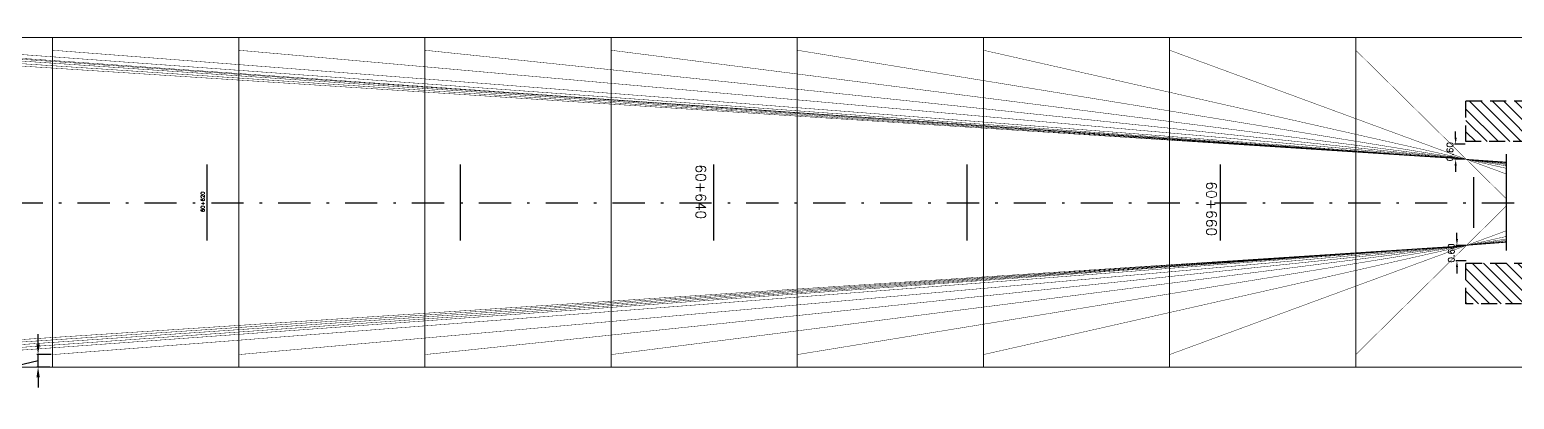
# Model space of a CAD drawing. Header units: metres. Extents: x 1080594 to 1081411, y 976871 to 977162.
# Drawn here: x 1080686.8 to 1080745.4, y 976940.4 to 976955 of the extents above; entities that cross this region are included whole.
import ezdxf
from ezdxf.enums import TextEntityAlignment as Align

# ---------------------------------------------------------------- set-up
doc = ezdxf.new("R2010")
doc.units = ezdxf.units.M
doc.header["$LTSCALE"] = 25.4
doc.linetypes.add('DASHDOT', pattern=[1, 0.5, -0.25, 0, -0.25])
doc.linetypes.add('HIDDEN', pattern=[0.375, 0.25, -0.125])
for name, color, linetype, lineweight in [('BORDEPUENTE', 4, 'Continuous', 15), ('COTA', 1, 'Continuous', 30), ('OTROS', 8, 'Continuous', 5), ('R80', 3, 'Continuous', 30), ('TIRANTE', 170, 'Continuous', 30)]:
    doc.layers.add(name, color=color, linetype=linetype, lineweight=lineweight)
for name, color, linetype in [('DGEO_S3E1_NUEV_STALBL', 7, 'Continuous'), ('dgeo_s3e1_nuevSTALBL', 7, 'Continuous'), ('EJE PUENTE', 41, 'DASHDOT'), ('HATCH', 9, 'Continuous'), ('PROYCOL', 12, 'HIDDEN')]:
    doc.layers.add(name, color=color, linetype=linetype)
doc.styles.add('romans', font='romans.shx')
doc.dimstyles.new('Copy 125', dxfattribs={"dimtxt": 0.25, "dimasz": 0.25, "dimexe": 0.05, "dimexo": 0.05, "dimgap": 0.1, "dimtad": 1, "dimzin": 0, "dimdsep": 46, "dimtxsty": 'romans', "dimcen": 0.05, "dimclrd": 1, "dimclre": 1, "dimclrt": 3, "dimaunit": 1, "dimadec": 4, "dimazin": 0, "dimtfac": 1, "dimtix": 1, "dimtofl": 0, "dimtmove": 1, "dimatfit": 3, "dimfxl": 1, "dimtolj": 1, "dimtzin": 0, "dimarcsym": 1})
doc.dimstyles.new('Copy 200', dxfattribs={"dimtxt": 0.4, "dimasz": 0.4, "dimexe": 0.05, "dimexo": 0.05, "dimgap": 0.05, "dimtad": 1, "dimzin": 0, "dimdsep": 46, "dimtxsty": 'romans', "dimcen": 0, "dimclrd": 1, "dimclre": 1, "dimclrt": 3, "dimaunit": 1, "dimadec": 3, "dimazin": 0, "dimtfac": 1, "dimtix": 1, "dimtofl": 0, "dimtmove": 1, "dimatfit": 3, "dimfxl": 1, "dimtolj": 1, "dimtzin": 0, "dimarcsym": 0})

# ---------------------------------------------------------------- blocks, each defined once
blk = doc.blocks.new('sta_tic')
blk.add_line((0, -0.04165), (0, 0.04165))
blk = doc.blocks.new('lbl_tic')
blk.add_line((0, -0.04165), (0, 0.04165))
blk = doc.blocks.new('*D39')
at = {"layer": 'COTA', "color": 1, "lineweight": -2, "transparency": 16777216}
for p, q in [((1080743.096, 976950.748), (1080743.096, 976950.998)), ((1080743.466, 976950.498), (1080743.046, 976950.498)), ((1080743.466, 976949.898), (1080743.046, 976949.898)), ((1080743.096, 976949.648), (1080743.096, 976949.398))]:
    blk.add_line(p, q, dxfattribs=at)
at = {"layer": 'COTA', "color": 1, "transparency": 16777216}
for points in [[(1080743.054, 976950.748), (1080743.138, 976950.748), (1080743.096, 976950.498)], [(1080743.054, 976949.648), (1080743.138, 976949.648), (1080743.096, 976949.898)]]:
    blk.add_solid(points, dxfattribs=at)
at = {"layer": 'Defpoints', "color": 0, "transparency": 16777216}
for p in [(1080743.516, 976950.498), (1080743.096, 976949.898), (1080743.516, 976949.898)]:
    blk.add_point(p, dxfattribs=at)
at = {"layer": 'COTA', "color": 3, "transparency": 16777216, "insert": (1080742.871, 976950.198), "char_height": 0.25, "attachment_point": 5, "rotation": 90, "style": 'romans'}
blk.add_mtext('\\A1;0.60', dxfattribs=at)
blk = doc.blocks.new('*D40')
at = {"layer": 'COTA', "color": 1, "lineweight": -2, "transparency": 16777216}
for p, q in [((1080743.147, 976946.75), (1080743.147, 976947)), ((1080743.517, 976946.5), (1080743.097, 976946.5)), ((1080743.517, 976945.9), (1080743.097, 976945.9)), ((1080743.147, 976945.65), (1080743.147, 976945.4))]:
    blk.add_line(p, q, dxfattribs=at)
at = {"layer": 'COTA', "color": 1, "transparency": 16777216}
for points in [[(1080743.106, 976946.75), (1080743.189, 976946.75), (1080743.147, 976946.5)], [(1080743.106, 976945.65), (1080743.189, 976945.65), (1080743.147, 976945.9)]]:
    blk.add_solid(points, dxfattribs=at)
at = {"layer": 'Defpoints', "color": 0, "transparency": 16777216}
for p in [(1080743.567, 976946.5), (1080743.147, 976945.9), (1080743.567, 976945.9)]:
    blk.add_point(p, dxfattribs=at)
at = {"layer": 'COTA', "color": 3, "transparency": 16777216, "insert": (1080742.922, 976946.2), "char_height": 0.25, "attachment_point": 5, "rotation": 90, "style": 'romans'}
blk.add_mtext('\\A1;0.60', dxfattribs=at)
blk = doc.blocks.new('*D44')
at = {"layer": 'COTA', "color": 1, "lineweight": -2, "transparency": 16777216}
for p, q in [((1080687.133, 976942.598), (1080687.133, 976942.998)), ((1080687.653, 976942.198), (1080687.083, 976942.198)), ((1080687.133, 976941.699), (1080687.133, 976942.198)), ((1080687.133, 976941.949), (1080686.301, 976941.755)), ((1080686.301, 976941.755), (1080686.301, 976940.436)), ((1080687.591, 976941.699), (1080687.083, 976941.699)), ((1080687.133, 976941.299), (1080687.133, 976940.899))]:
    blk.add_line(p, q, dxfattribs=at)
at = {"layer": 'COTA', "color": 1, "transparency": 16777216}
for points in [[(1080687.067, 976942.598), (1080687.2, 976942.598), (1080687.133, 976942.198)], [(1080687.067, 976941.299), (1080687.2, 976941.299), (1080687.133, 976941.699)]]:
    blk.add_solid(points, dxfattribs=at)
at = {"layer": 'Defpoints', "color": 0, "transparency": 16777216}
for p in [(1080687.133, 976942.198), (1080687.703, 976942.198), (1080687.641, 976941.699)]:
    blk.add_point(p, dxfattribs=at)
at = {"layer": 'COTA', "color": 3, "transparency": 16777216, "insert": (1080686.051, 976941.096), "char_height": 0.4, "attachment_point": 5, "rotation": 90, "style": 'romans'}
blk.add_mtext('\\A1;0.50', dxfattribs=at)

msp = doc.modelspace()

# ---------------------------------------------------------------- hatches: boundary and pattern name
at = {"layer": 'HATCH'}
h = msp.add_hatch(dxfattribs=at)
h.set_pattern_fill('ANSI31', color=256, scale=0.1, angle=-89.99999999, style=0)
h.set_pattern_definition([(315.000000008, (118752.93543, 2021920.46252), (0.224506402996, 0.22450640306), [])])
h.paths.add_polyline_path([(1080746.003223, 976950.59788), (1080743.502539, 976950.59788), (1080743.502539, 976952.198042), (1080749.503988, 976952.198042), (1080749.503988, 976950.59788), (1080747.003304, 976950.59788), (1080747.003304, 976945.798671), (1080749.503988, 976945.798671), (1080749.503988, 976944.198509), (1080743.502539, 976944.198509), (1080743.502539, 976945.798671), (1080746.003223, 976945.798671)])

# ---------------------------------------------------------------- linework, layer by layer
at = {"layer": 'BORDEPUENTE'}
for points in [[(1081102.2976, 976954.698372, -0.000046851), (1081098.782513, 976954.698042), (1080677.573263, 976954.705628)], [(1080677.573263, 976941.705628), (1081098.782513, 976941.698042, 0.000038896), (1081101.703317, 976941.69827)]]:
    msp.add_lwpolyline(points, format="xyb", dxfattribs=at)
at = {"layer": 'COTA'}
msp.add_lwpolyline([(1080745.086302, 976950.098042), (1080745.086302, 976946.298042)], dxfattribs=at)
at = {"layer": 'EJE PUENTE', "ltscale": 0.1}
msp.add_lwpolyline([(1080643.813269, 976948.179964), (1081123.813502, 976948.179964)], dxfattribs=at)
at = {"layer": 'OTROS'}
for points in [[(1080687.703263, 976954.698042), (1080687.703263, 976941.698042)], [(1080695.053263, 976954.698042), (1080695.053263, 976941.698042)], [(1080702.403263, 976954.698042), (1080702.403263, 976941.698042)], [(1080709.753263, 976954.698042), (1080709.753263, 976941.698042)], [(1080717.103263, 976954.698042), (1080717.103263, 976941.698042)], [(1080724.453263, 976954.698042), (1080724.453263, 976941.698042)], [(1080731.803263, 976954.698042), (1080731.803263, 976941.698042)], [(1080739.153263, 976954.698042), (1080739.153263, 976941.698042)]]:
    msp.add_lwpolyline(points, dxfattribs=at)
at = {"layer": 'PROYCOL', "ltscale": 0.1}
msp.add_lwpolyline([(1080746.003223, 976950.59788), (1080743.502539, 976950.59788), (1080743.502539, 976952.198042), (1080749.503988, 976952.198042), (1080749.503988, 976950.59788), (1080747.003304, 976950.59788), (1080747.003304, 976945.798671), (1080749.503988, 976945.798671), (1080749.503988, 976944.198509), (1080743.502539, 976944.198509), (1080743.502539, 976945.798671), (1080746.003223, 976945.798671), (1080746.003223, 976950.59788)], dxfattribs=at)
at = {"layer": 'TIRANTE', "const_width": 0.017}
for points in [[(1080743.515951, 976949.898042), (1080665.073263, 976954.953352)], [(1080743.515951, 976949.898042), (1080667.073263, 976954.950511)], [(1080743.515951, 976949.898042), (1080669.073263, 976954.953352)], [(1080743.515951, 976949.898042), (1080671.073263, 976954.953352)], [(1080743.515951, 976949.898042), (1080673.073263, 976954.997888)], [(1080745.086302, 976949.793179), (1080680.353263, 976954.264125)], [(1080745.086302, 976949.777057), (1080687.703263, 976954.198042)], [(1080745.086302, 976949.758708), (1080695.053263, 976954.198042)], [(1080745.086302, 976949.733798), (1080702.403263, 976954.198042)], [(1080745.086302, 976949.698043), (1080709.753263, 976954.198042)], [(1080745.086302, 976949.642388), (1080717.103263, 976954.198042)], [(1080745.086302, 976949.543816), (1080724.453263, 976954.198042)], [(1080745.086302, 976949.32153), (1080731.803263, 976954.198042)], [(1080745.086302, 976948.350256), (1080739.153263, 976954.198042)], [(1080745.086302, 976948.047223), (1080739.153263, 976942.198042)], [(1080745.086302, 976946.664494), (1080702.403263, 976942.198042)], [(1080745.086302, 976946.700238), (1080709.753263, 976942.198042)], [(1080745.086302, 976946.755873), (1080717.103263, 976942.198042)], [(1080745.086302, 976946.854407), (1080724.453263, 976942.198042)], [(1080745.086302, 976947.076594), (1080731.803263, 976942.198042)], [(1080743.515951, 976946.499068), (1080665.073263, 976941.399769)], [(1080743.515951, 976946.499068), (1080667.073263, 976941.399711)], [(1080743.515951, 976946.499068), (1080669.073263, 976941.402653)], [(1080743.515951, 976946.499068), (1080671.073263, 976941.399711)], [(1080743.515951, 976946.499068), (1080673.073263, 976941.406786)], [(1080745.086302, 976946.62125), (1080687.703263, 976942.198042)], [(1080745.086302, 976946.639593), (1080695.053263, 976942.198042)]]:
    msp.add_lwpolyline(points, dxfattribs=at)

# ---------------------------------------------------------------- block references
at = {"layer": 'DGEO_S3E1_NUEV_STALBL', "xscale": 36.01440576230492, "yscale": 36.01440576230492, "zscale": 36.01440576230492}
for name, p in [('sta_tic', (1080693.813263, 976948.198042)), ('sta_tic', (1080703.813263, 976948.198042)), ('sta_tic', (1080713.813263, 976948.198042)), ('lbl_tic', (1080723.813263, 976948.198042)), ('sta_tic', (1080733.813263, 976948.198042))]:
    msp.add_blockref(name, p, dxfattribs=at)
at = {"layer": 'dgeo_s3e1_nuevSTALBL', "xscale": 24.00960384153662, "yscale": 24.00960384153662, "zscale": 24.00960384153662}
for name, p in [('lbl_tic', (1080693.813263, 976948.198042)), ('sta_tic', (1080703.813263, 976948.198042)), ('lbl_tic', (1080713.813263, 976948.198042)), ('sta_tic', (1080723.813263, 976948.198042)), ('lbl_tic', (1080733.813263, 976948.198042)), ('sta_tic', (1080743.813263, 976948.198042))]:
    msp.add_blockref(name, p, dxfattribs=at)

# ---------------------------------------------------------------- texts
at = {"layer": 'R80', "style": 'romans'}
for s, height, rotation, p in [('60+640', 0.4, 270, (1080712.976712, 976948.614132)), ('60+620', 0.15, 90, (1080693.752954, 976948.219985, -1033)), ('60+660', 0.4, 270, (1080733.13632, 976947.949212, -1014))]:
    msp.add_text(s, height=height, rotation=rotation, dxfattribs=at).set_placement(p, align=Align.BOTTOM_CENTER)

# ---------------------------------------------------------------- dimensions: what is measured, and where the dimension line sits
at = {"layer": 'COTA'}
for p1, p2, picture, middle in [((1080743.515951, 976950.498042), (1080743.515951, 976949.898042), '*D39', (1080742.870957, 976950.198042)), ((1080743.567201, 976946.5003), (1080743.567201, 976945.9003), '*D40', (1080742.922207, 976946.2003))]:
    dim = msp.add_aligned_dim(p1=p1, p2=p2, distance=-0.419994, dimstyle='Copy 125', dxfattribs=at)
    dim.commit()
    dim.dimension.update_dxf_attribs({"geometry": picture, "text_midpoint": middle})
dim = msp.add_linear_dim(base=(1080687.133467, 976942.198042), p1=(1080687.640857, 976941.698998), p2=(1080687.703263, 976942.198042), angle=90, dimstyle='Copy 200', dxfattribs=at)
dim.commit()
dim.dimension.update_dxf_attribs({"geometry": '*D44', "text_midpoint": (1080686.301244, 976941.705471), "dimtype": 160})

doc.saveas('drawing.dxf')
